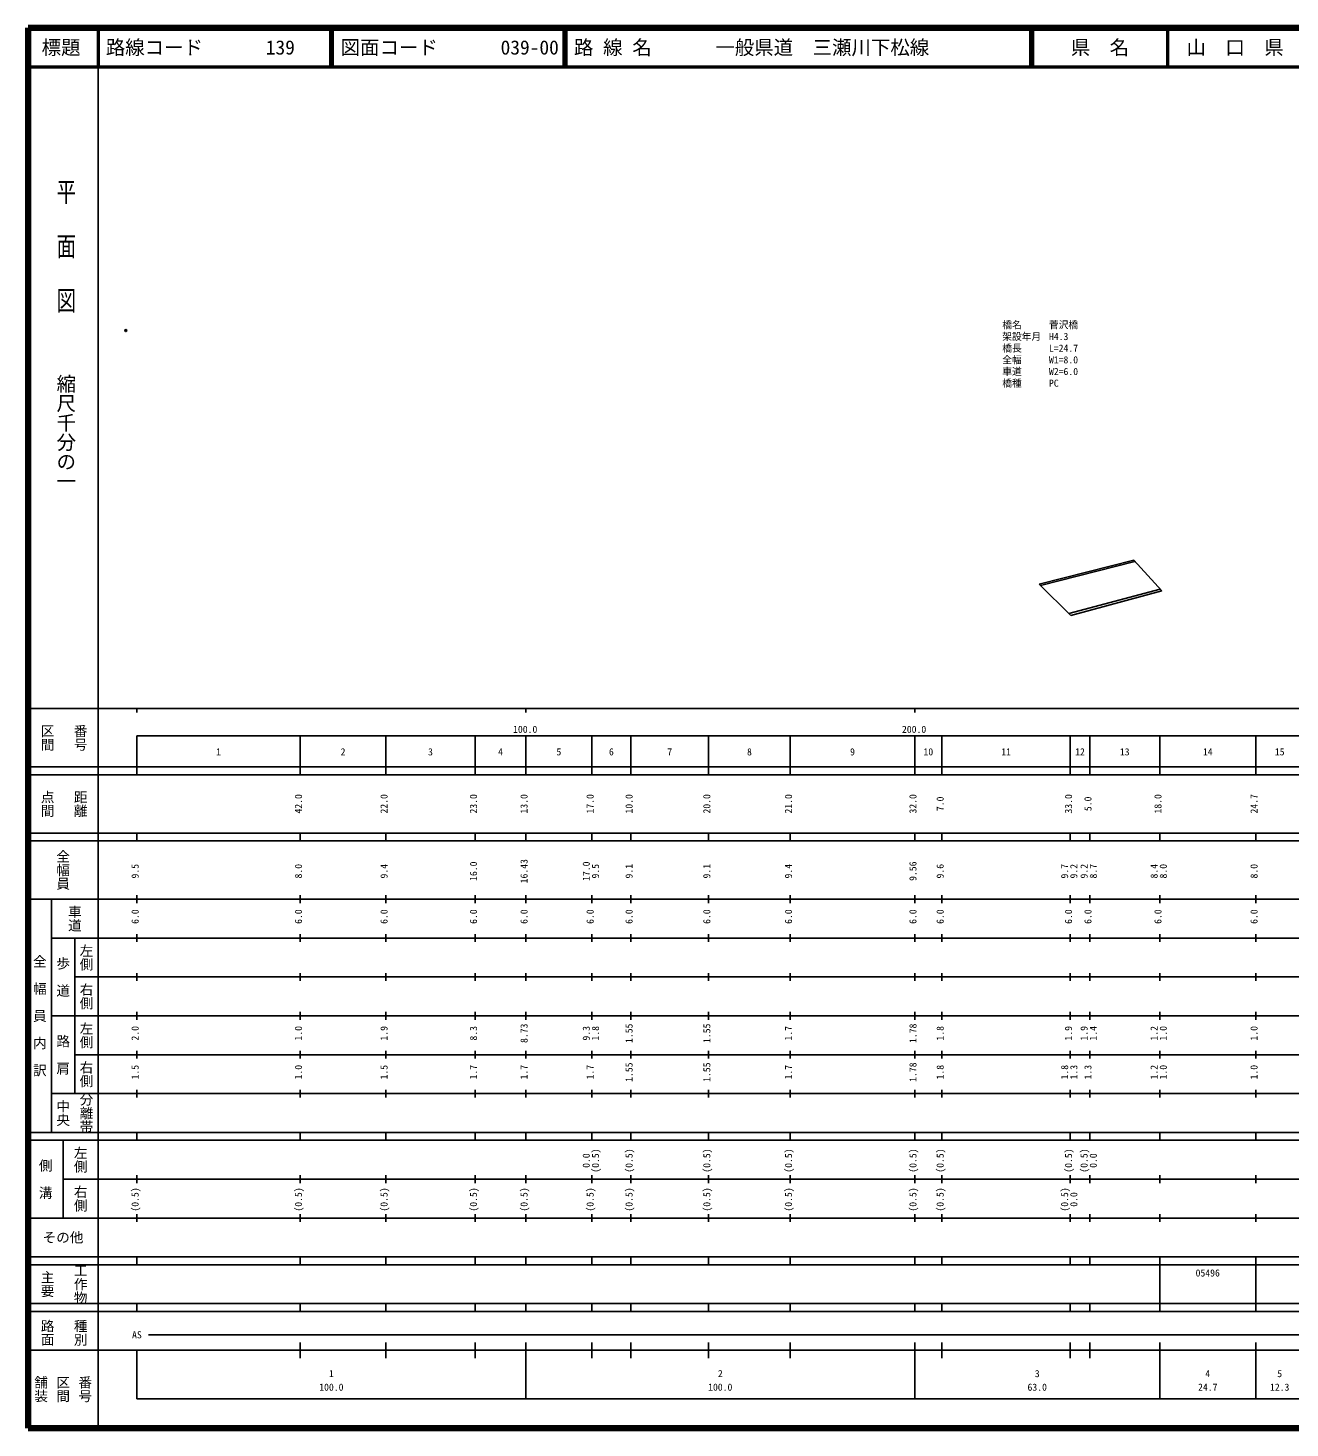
# Model space of a CAD drawing. Units: millimetres on the paper, with parts at other scales. Extents: x 40 to 680, y 20 to 380.
# Drawn here: x 40 to 364.5, y 20 to 380 of the extents above; entities that cross this region are included whole.
import ezdxf
from ezdxf.enums import TextEntityAlignment as Align

# ---------------------------------------------------------------- set-up
doc = ezdxf.new("R2010")
doc.units = ezdxf.units.MM
doc.header["$PDMODE"] = 32
doc.header["$PDSIZE"] = 0.5
for name, color, linetype in [('M-OTRS', 6, 'Continuous'), ('M-STR-HTXT', 7, 'Continuous'), ('M-TTL-TXT', 7, 'Continuous')]:
    doc.layers.add(name, color=color, linetype=linetype)
for name, color, linetype, lineweight in [('M-STR-STR1', 1, 'Continuous', 25), ('M-TTL', 2, 'Continuous', 140), ('M-TTL-BAND', 7, 'Continuous', 25), ('M-TTL-LINE', 7, 'Continuous', 50)]:
    doc.layers.add(name, color=color, linetype=linetype, lineweight=lineweight)
doc.styles.add('@ＭＳ ゴシック', font='')
doc.styles.add('ＭＳ ゴシック', font='')
doc.styles.get('@ＭＳ ゴシック').set_extended_font_data('@MS Gothic')
doc.styles.get('ＭＳ ゴシック').set_extended_font_data('MS Gothic')

msp = doc.modelspace()

# ---------------------------------------------------------------- linework, layer by layer
at = {"layer": 'M-OTRS'}
msp.add_point((65.127, 302.207), dxfattribs=at)
at = {"layer": 'M-STR-STR1'}
for p, q in [((300.025, 236.977), (324.323, 243.153)), ((300.37, 236.636), (324.639, 242.804)), ((324.323, 243.153), (331.504, 235.241)), ((300.025, 236.977), (308.112, 228.969)), ((307.641, 229.436), (331.071, 235.719)), ((308.112, 228.969), (331.504, 235.241))]:
    msp.add_line(p, q, dxfattribs=at)
at = {"layer": 'M-TTL'}
for p, q in [((40, 380), (40, 20)), ((680, 380), (40, 380)), ((40, 20), (680, 20))]:
    msp.add_line(p, q, dxfattribs=at)
at = {"layer": 'M-TTL-BAND'}
for p, q in [((58, 370), (58, 20)), ((40, 205), (579, 205)), ((68, 205), (68, 204)), ((168, 205), (168, 204)), ((268, 205), (268, 204)), ((68, 198), (579, 198)), ((68, 198), (68, 188)), ((110, 188), (110, 198)), ((132, 188), (132, 198)), ((155, 188), (155, 198)), ((168, 188), (168, 198)), ((185, 188), (185, 198)), ((195, 188), (195, 198)), ((215, 188), (215, 198)), ((236, 188), (236, 198)), ((268, 188), (268, 198)), ((275, 188), (275, 198)), ((308, 188), (308, 198)), ((313, 188), (313, 198)), ((331, 188), (331, 198)), ((355.7, 188), (355.7, 198)), ((40, 190), (579, 190)), ((40, 188), (579, 188)), ((40, 173), (579, 173)), ((68, 171), (68, 173)), ((110, 171), (110, 173)), ((132, 171), (132, 173)), ((155, 171), (155, 173)), ((168, 171), (168, 173)), ((185, 171), (185, 173)), ((195, 171), (195, 173)), ((215, 171), (215, 173)), ((236, 171), (236, 173)), ((268, 171), (268, 173)), ((275, 171), (275, 173)), ((308, 171), (308, 173)), ((313, 171), (313, 173)), ((331, 171), (331, 173)), ((355.7, 171), (355.7, 173)), ((40, 171), (579, 171)), ((40, 156), (579, 156)), ((46, 96), (46, 156)), ((68, 155), (68, 157)), ((110, 155), (110, 157)), ((132, 155), (132, 157)), ((155, 155), (155, 157)), ((168, 155), (168, 157)), ((185, 155), (185, 157)), ((195, 155), (195, 157)), ((215, 155), (215, 157)), ((236, 155), (236, 157)), ((268, 155), (268, 157)), ((275, 155), (275, 157)), ((308, 155), (308, 157)), ((313, 155), (313, 157)), ((331, 155), (331, 157)), ((355.7, 155), (355.7, 157)), ((46, 146), (579, 146)), ((52, 146), (52, 106)), ((68, 145), (68, 147)), ((110, 145), (110, 147)), ((132, 145), (132, 147)), ((155, 145), (155, 147)), ((168, 145), (168, 147)), ((185, 145), (185, 147)), ((195, 145), (195, 147)), ((215, 145), (215, 147)), ((236, 145), (236, 147)), ((268, 145), (268, 147)), ((275, 145), (275, 147)), ((308, 145), (308, 147)), ((313, 145), (313, 147)), ((331, 145), (331, 147)), ((355.7, 145), (355.7, 147)), ((68, 135), (68, 137)), ((110, 135), (110, 137)), ((132, 135), (132, 137)), ((155, 135), (155, 137)), ((168, 135), (168, 137)), ((185, 135), (185, 137)), ((195, 135), (195, 137)), ((215, 135), (215, 137)), ((236, 135), (236, 137)), ((268, 135), (268, 137)), ((275, 135), (275, 137)), ((308, 135), (308, 137)), ((313, 135), (313, 137)), ((331, 135), (331, 137)), ((355.7, 135), (355.7, 137)), ((52, 136), (579, 136)), ((46, 126), (579, 126)), ((68, 125), (68, 127)), ((110, 125), (110, 127)), ((132, 125), (132, 127)), ((155, 125), (155, 127)), ((168, 125), (168, 127)), ((185, 125), (185, 127)), ((195, 125), (195, 127)), ((215, 125), (215, 127)), ((236, 125), (236, 127)), ((268, 125), (268, 127)), ((275, 125), (275, 127)), ((308, 125), (308, 127)), ((313, 125), (313, 127)), ((331, 125), (331, 127)), ((355.7, 125), (355.7, 127)), ((52, 116), (579, 116)), ((68, 115), (68, 117)), ((110, 115), (110, 117)), ((132, 115), (132, 117)), ((155, 115), (155, 117)), ((168, 115), (168, 117)), ((185, 115), (185, 117)), ((195, 115), (195, 117)), ((215, 115), (215, 117)), ((236, 115), (236, 117)), ((268, 115), (268, 117)), ((275, 115), (275, 117)), ((308, 115), (308, 117)), ((313, 115), (313, 117)), ((331, 115), (331, 117)), ((355.7, 115), (355.7, 117)), ((46, 106), (579, 106)), ((68, 105), (68, 107)), ((110, 105), (110, 107)), ((132, 105), (132, 107)), ((155, 105), (155, 107)), ((168, 105), (168, 107)), ((185, 105), (185, 107)), ((195, 105), (195, 107)), ((215, 105), (215, 107)), ((236, 105), (236, 107)), ((268, 105), (268, 107)), ((275, 105), (275, 107)), ((308, 105), (308, 107)), ((313, 105), (313, 107)), ((331, 105), (331, 107)), ((355.7, 105), (355.7, 107)), ((40, 96), (579, 96)), ((40, 94), (579, 94)), ((49, 94), (49, 74)), ((68, 94), (68, 96)), ((110, 94), (110, 96)), ((132, 94), (132, 96)), ((155, 94), (155, 96)), ((168, 94), (168, 96)), ((185, 94), (185, 96)), ((195, 94), (195, 96)), ((215, 94), (215, 96)), ((236, 94), (236, 96)), ((268, 94), (268, 96)), ((275, 94), (275, 96)), ((308, 94), (308, 96)), ((313, 94), (313, 96)), ((331, 94), (331, 96)), ((355.7, 94), (355.7, 96)), ((49, 84), (579, 84)), ((68, 83), (68, 85)), ((110, 83), (110, 85)), ((132, 83), (132, 85)), ((155, 83), (155, 85)), ((168, 83), (168, 85)), ((185, 83), (185, 85)), ((195, 83), (195, 85)), ((215, 83), (215, 85)), ((236, 83), (236, 85)), ((268, 83), (268, 85)), ((275, 83), (275, 85)), ((308, 83), (308, 85)), ((313, 83), (313, 85)), ((331, 83), (331, 85)), ((355.7, 83), (355.7, 85)), ((40, 74), (579, 74)), ((68, 73), (68, 75)), ((110, 73), (110, 75)), ((132, 73), (132, 75)), ((155, 73), (155, 75)), ((168, 73), (168, 75)), ((185, 73), (185, 75)), ((195, 73), (195, 75)), ((215, 73), (215, 75)), ((236, 73), (236, 75)), ((268, 73), (268, 75)), ((275, 73), (275, 75)), ((308, 73), (308, 75)), ((313, 73), (313, 75)), ((331, 73), (331, 75)), ((355.7, 73), (355.7, 75)), ((40, 64), (579, 64)), ((40, 62), (579, 62)), ((68, 62), (68, 64)), ((110, 62), (110, 64)), ((132, 62), (132, 64)), ((155, 62), (155, 64)), ((168, 62), (168, 64)), ((185, 62), (185, 64)), ((195, 62), (195, 64)), ((215, 62), (215, 64)), ((236, 62), (236, 64)), ((268, 62), (268, 64)), ((275, 62), (275, 64)), ((308, 62), (308, 64)), ((313, 62), (313, 64)), ((331, 62), (331, 64)), ((331, 52), (331, 62)), ((355.7, 62), (355.7, 64)), ((355.7, 52), (355.7, 62)), ((40, 52), (579, 52)), ((68, 50), (68, 52)), ((110, 50), (110, 52)), ((132, 50), (132, 52)), ((155, 50), (155, 52)), ((168, 50), (168, 52)), ((185, 50), (185, 52)), ((195, 50), (195, 52)), ((215, 50), (215, 52)), ((236, 50), (236, 52)), ((268, 50), (268, 52)), ((275, 50), (275, 52)), ((308, 50), (308, 52)), ((313, 50), (313, 52)), ((331, 50), (331, 52)), ((355.7, 50), (355.7, 52)), ((40, 50), (579, 50)), ((71, 44), (565, 44)), ((40, 40), (579, 40)), ((68, 40), (68, 27.5)), ((110, 38), (110, 42)), ((132, 38), (132, 42)), ((155, 38), (155, 42)), ((168, 27.5), (168, 42)), ((185, 38), (185, 42)), ((195, 38), (195, 42)), ((215, 38), (215, 42)), ((236, 38), (236, 42)), ((268, 27.5), (268, 42)), ((275, 38), (275, 42)), ((308, 38), (308, 42)), ((313, 38), (313, 42)), ((331, 27.5), (331, 42)), ((355.7, 27.5), (355.7, 42)), ((68, 27.5), (579, 27.5))]:
    msp.add_line(p, q, dxfattribs=at)
at = {"layer": 'M-TTL-LINE'}
for p, q in [((58, 380), (58, 370)), ((117.75, 380), (117.75, 370)), ((118.25, 380), (118.25, 370)), ((177.75, 380), (177.75, 370)), ((178.25, 380), (178.25, 370)), ((297.75, 380), (297.75, 370)), ((298.25, 380), (298.25, 370)), ((333, 380), (333, 370)), ((40, 370), (680, 370))]:
    msp.add_line(p, q, dxfattribs=at)

# ---------------------------------------------------------------- texts
at = {"layer": 'M-STR-HTXT', "style": 'ＭＳ ゴシック'}
for s, p in [('橋名', (290.519, 302.206)), ('菅沢橋', (302.519, 302.206)), ('橋長', (290.519, 296.206)), ('架設年月', (290.519, 299.206)), ('H4.3', (302.519, 299.206)), ('全幅', (290.519, 293.206)), ('W1=8.0', (302.519, 293.206)), ('L=24.7', (302.519, 296.206)), ('車道', (290.519, 290.206)), ('W2=6.0', (302.519, 290.206)), ('橋種', (290.519, 287.206)), ('PC', (302.519, 287.206))]:
    msp.add_text(s, height=1.833, dxfattribs=at).set_placement(p, align=Align.BOTTOM_LEFT)
at = {"layer": 'M-TTL-BAND', "style": '@ＭＳ ゴシック', "width": 1.4}
msp.add_text('平  面  図', height=3.666, rotation=270, dxfattribs=at).set_placement((49.777, 306.475), align=Align.MIDDLE_RIGHT)
at = {"layer": 'M-TTL-BAND', "style": '@ＭＳ ゴシック'}
msp.add_text('縮尺千分の一', height=3.666, rotation=270, dxfattribs=at).set_placement((49.777, 261.03), align=Align.MIDDLE_RIGHT)
for s, p in [('区間', (45, 197.5)), ('番号', (53.5, 197.5)), ('点間', (45, 180.5)), ('距離', (53.5, 180.5)), ('全幅員', (49, 163.5)), ('車道', (52, 151)), ('左側', (55, 141)), ('全\u3000幅\u3000員\u3000内\u3000訳', (43, 126)), ('歩\u3000道', (49, 136)), ('右側', (55, 131)), ('左側', (55, 121)), ('路\u3000肩', (49, 116)), ('右側', (55, 111)), ('分離帯', (55, 101)), ('中央', (49, 101)), ('左側', (53.5, 89)), ('側\u3000溝', (44.5, 84)), ('右側', (53.5, 79)), ('工作物', (53.5, 57)), ('主要', (45, 57)), ('路面', (45, 44.5)), ('種別', (53.5, 44.5)), ('舗装', (43.333, 30)), ('区間', (49, 30)), ('番号', (54.667, 30))]:
    msp.add_text(s, height=2.566, rotation=270, dxfattribs=at).set_placement(p, align=Align.MIDDLE_CENTER)
at = {"layer": 'M-TTL-BAND', "style": 'ＭＳ ゴシック'}
for s, p in [('100.0', (167.844, 198.195)), ('200.0', (267.844, 198.195)), ('1', (89, 192.405)), ('2', (121, 192.405)), ('3', (143.5, 192.405)), ('4', (161.5, 192.405)), ('5', (176.5, 192.405)), ('6', (190, 192.405)), ('7', (205, 192.405)), ('8', (225.5, 192.405)), ('9', (252, 192.405)), ('10', (271.5, 192.405)), ('11', (291.5, 192.405)), ('12', (310.5, 192.405)), ('13', (322, 192.405)), ('14', (343.35, 192.405)), ('15', (361.85, 192.405)), ('AS', (68, 42.5)), ('1', (118, 32.523)), ('2', (218, 32.523)), ('3', (299.5, 32.523)), ('4', (343.35, 32.523)), ('5', (361.85, 32.523)), ('100.0', (118, 29.033)), ('100.0', (218, 29.033)), ('63.0', (299.5, 29.033)), ('24.7', (343.35, 29.033)), ('12.3', (361.85, 29.033))]:
    msp.add_text(s, height=1.833, dxfattribs=at).set_placement(p, align=Align.BOTTOM_CENTER)
for s, p in [('42.0', (111, 180.5)), ('22.0', (133, 180.5)), ('23.0', (156, 180.5)), ('13.0', (169, 180.5)), ('17.0', (186, 180.5)), ('10.0', (196, 180.5)), ('20.0', (216, 180.5)), ('21.0', (237, 180.5)), ('32.0', (269, 180.5)), ('7.0', (276, 180.5)), ('33.0', (309, 180.5)), ('5.0', (314, 180.5)), ('18.0', (332, 180.5)), ('24.7', (356.7, 180.5)), ('16.43', (169, 163.174)), ('9.5', (69, 163.174)), ('8.0', (111, 163.174)), ('9.4', (133, 163.174)), ('16.0', (156, 163.174)), ('17.0', (185, 163.174)), ('9.5', (187.37, 163.174)), ('9.1', (196, 163.174)), ('9.1', (216, 163.174)), ('9.4', (237, 163.174)), ('9.56', (269, 163.174)), ('9.6', (276, 163.174)), ('9.7', (308, 163.174)), ('9.2', (310.37, 163.174)), ('9.2', (313, 163.174)), ('8.7', (315.37, 163.174)), ('8.4', (331, 163.174)), ('8.0', (333.37, 163.174)), ('8.0', (356.7, 163.174)), ('6.0', (69, 151.5)), ('6.0', (111, 151.5)), ('6.0', (133, 151.5)), ('6.0', (156, 151.5)), ('6.0', (169, 151.5)), ('6.0', (186, 151.5)), ('6.0', (196, 151.5)), ('6.0', (216, 151.5)), ('6.0', (237, 151.5)), ('6.0', (269, 151.5)), ('6.0', (276, 151.5)), ('6.0', (309, 151.5)), ('6.0', (314, 151.5)), ('6.0', (332, 151.5)), ('6.0', (356.7, 151.5)), ('2.0', (69, 121.5)), ('1.0', (111, 121.5)), ('1.9', (133, 121.5)), ('8.3', (156, 121.5)), ('8.73', (169, 121.5)), ('9.3', (185, 121.5)), ('1.8', (187.37, 121.5)), ('1.55', (196, 121.5)), ('1.55', (216, 121.5)), ('1.7', (237, 121.5)), ('1.78', (269, 121.5)), ('1.8', (276, 121.5)), ('1.9', (309, 121.5)), ('1.9', (313, 121.5)), ('1.4', (315.37, 121.5)), ('1.2', (331, 121.5)), ('1.0', (333.37, 121.5)), ('1.0', (356.7, 121.5)), ('1.5', (69, 111.5)), ('1.0', (111, 111.5)), ('1.5', (133, 111.5)), ('1.7', (156, 111.5)), ('1.7', (169, 111.5)), ('1.7', (186, 111.5)), ('1.55', (196, 111.5)), ('1.55', (216, 111.5)), ('1.7', (237, 111.5)), ('1.78', (269, 111.5)), ('1.8', (276, 111.5)), ('1.8', (308, 111.5)), ('1.3', (310.37, 111.5)), ('1.3', (314, 111.5)), ('1.2', (331, 111.5)), ('1.0', (333.37, 111.5)), ('1.0', (356.7, 111.5)), ('0.0', (185, 88.764)), ('(0.5)', (187.37, 88.764)), ('(0.5)', (196, 88.764)), ('(0.5)', (216, 88.764)), ('(0.5)', (237, 88.764)), ('(0.5)', (269, 88.764)), ('(0.5)', (276, 88.764)), ('(0.5)', (309, 88.764)), ('(0.5)', (313, 88.764)), ('0.0', (315.37, 88.764)), ('(0.5)', (69, 78.764)), ('(0.5)', (111, 78.764)), ('(0.5)', (133, 78.764)), ('(0.5)', (156, 78.764)), ('(0.5)', (169, 78.764)), ('(0.5)', (186, 78.764)), ('(0.5)', (196, 78.764)), ('(0.5)', (216, 78.764)), ('(0.5)', (237, 78.764)), ('(0.5)', (269, 78.764)), ('(0.5)', (276, 78.764)), ('(0.5)', (308, 78.764)), ('0.0', (310.37, 78.764))]:
    msp.add_text(s, height=1.833, rotation=90, dxfattribs=at).set_placement(p, align=Align.BOTTOM_CENTER)
msp.add_text('その他', height=2.566, dxfattribs=at).set_placement((49, 69), align=Align.MIDDLE_CENTER)
msp.add_text('05496', height=1.833, dxfattribs=at).set_placement((340.225, 58.405), align=Align.BOTTOM_LEFT)
at = {"layer": 'M-TTL-TXT', "style": 'ＭＳ ゴシック'}
for s, p in [('標題', (48.5, 375)), ('県\u3000名', (315.625, 375)), ('山\u3000口\u3000県', (350.375, 375))]:
    msp.add_text(s, height=3.666, dxfattribs=at).set_placement(p, align=Align.MIDDLE_CENTER)
for s, p in [('路線コード', (60, 375)), ('139', (101.142, 375)), ('図面コード', (120.38, 375)), ('039-00', (161.521, 375)), ('路 線 名', (180.38, 375)), ('一般県道\u3000三瀬川下松線', (216.734, 375))]:
    msp.add_text(s, height=3.666, dxfattribs=at).set_placement(p, align=Align.MIDDLE_LEFT)

doc.saveas('drawing.dxf')
